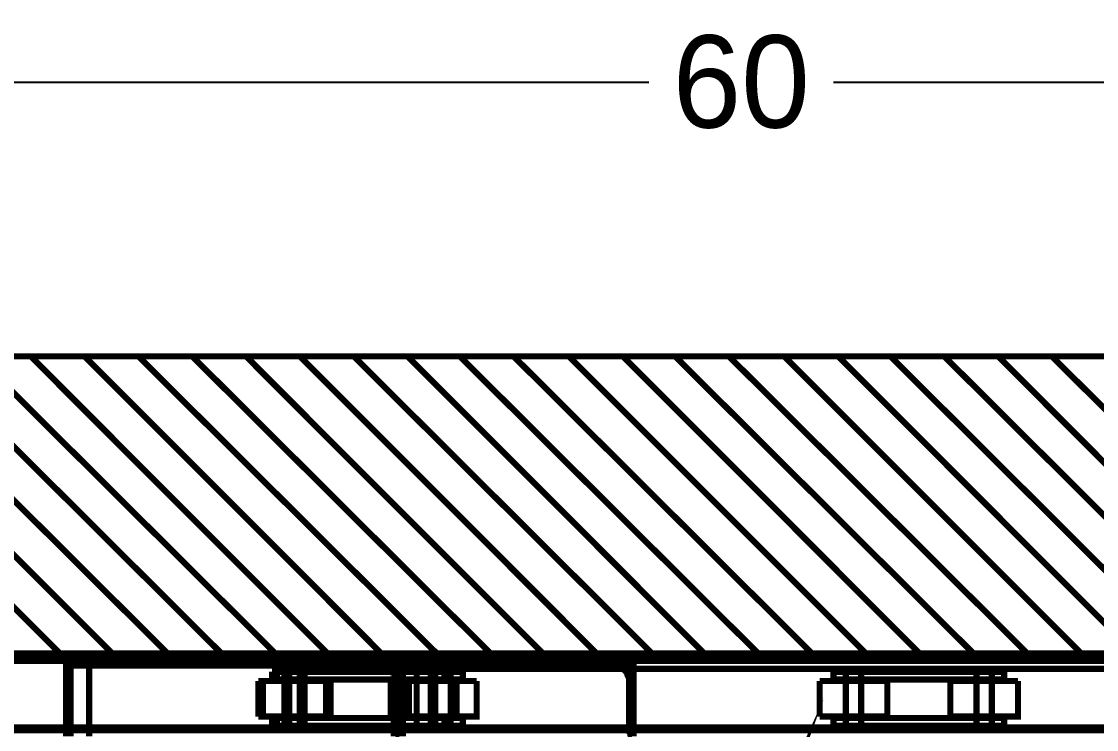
# Model space of a CAD drawing. Extents: x 0.1 to 11.6, y 0.3 to 16.2.
# Drawn here: x 5.44 to 6.605, y 13.698 to 14.464 of the extents above; entities that cross this region are included whole.
import ezdxf

# ---------------------------------------------------------------- set-up
doc = ezdxf.new("R2010")
doc.units = 0
doc.header["$MEASUREMENT"] = 0
doc.dimstyles.get("Standard").update_dxf_attribs({"dimtxt": 0.1, "dimasz": 0.1, "dimexe": 1.25, "dimexo": 0.625, "dimtad": 1, "dimtih": 1, "dimtxsty": 'Standard', "dimcen": 2.5, "dimazin": 3, "dimtfac": 1, "dimtmove": 0, "dimatfit": 3})

# ---------------------------------------------------------------- blocks, each defined once
blk = doc.blocks.new('_CLOSEDFILLED')
at = {"color": 0, "linetype": 'BYBLOCK'}
blk.add_solid([(-1, 0.164), (0, 0), (-1, -0.164)], dxfattribs=at)
blk = doc.blocks.new('*D10')
for p, q in [((4.96, 14.1017), (4.96, 14.3987)), ((5.06, 14.3987), (6.12, 14.3987)), ((6.32, 14.3987), (7.38, 14.3987)), ((7.48, 14.1017), (7.48, 14.3987))]:
    blk.add_line(p, q)
at = {"layer": 'Defpoints'}
for p in [(4.96, 14.3987), (4.96, 14.1017), (7.48, 14.1017)]:
    blk.add_point(p, dxfattribs=at)
at = {"xscale": 0.1, "yscale": 0.1, "rotation": 180}
blk.add_blockref('_CLOSEDFILLED', (4.96, 14.3987), dxfattribs=at)
at = {"xscale": 0.1, "yscale": 0.1}
blk.add_blockref('_CLOSEDFILLED', (7.48, 14.3987), dxfattribs=at)
at = {"insert": (6.22, 14.3987), "char_height": 0.1, "attachment_point": 5}
blk.add_mtext('60', dxfattribs=at)

msp = doc.modelspace()

# ---------------------------------------------------------------- linework, layer by layer
at = {"color": 254, "const_width": 0.00667}
for points in [[(5.26167, 13.7783), (7.47999, 13.7783), (7.47999, 14.1017), (4.96001, 14.1017), (4.96001, 12.725), (7.47999, 12.725), (7.47999, 13.0483), (5.26167, 13.0483)], [(5.48335, 13.7783), (5.15831, 14.1017)], [(5.53999, 13.7783), (5.21669, 14.1017)], [(5.59999, 13.7783), (5.27501, 14.1017)], [(5.65831, 13.7783), (5.33333, 14.1017)], [(5.71669, 13.7783), (5.39165, 14.1017)], [(5.77333, 13.7783), (5.44997, 14.1017)], [(5.83165, 13.7783), (5.50836, 14.1017)], [(5.89165, 13.7783), (5.56668, 14.1017)], [(5.94997, 13.7783), (5.625, 14.1017)], [(6.00667, 13.7783), (5.68332, 14.1017)], [(6.065, 13.7783), (5.74164, 14.1017)], [(6.125, 13.7783), (5.80003, 14.1017)], [(6.18164, 13.7783), (5.85835, 14.1017)], [(6.24001, 13.7783), (5.91499, 14.1017)], [(6.29833, 13.7783), (5.97331, 14.1017)], [(6.35667, 13.7783), (6.03331, 14.1017)], [(6.41499, 13.7783), (6.09169, 14.1017)], [(6.47331, 13.7783), (6.14833, 14.1017)], [(6.53168, 13.7783), (6.20665, 14.1017)], [(6.59, 13.7783), (6.26665, 14.1017)], [(6.64833, 13.7783), (6.32497, 14.1017)], [(6.70665, 13.7783), (6.38167, 14.1017)], [(6.76497, 13.7783), (6.44, 14.1017)], [(6.82167, 13.7783), (6.49832, 14.1017)], [(6.88167, 13.7783), (6.55664, 14.1017)], [(7.47999, 13.0483), (5.285, 13.0483), (5.285, 13.7783), (7.47999, 13.7783)]]:
    msp.add_lwpolyline(points, dxfattribs=at)
at = {"color": 0}
for points, const_width in [([(9.14501, 13.7783), (5.29167, 13.7783), (5.285, 13.7783), (5.285, 13.6983), (5.285, 13.13), (5.29167, 13.13), (5.29167, 13.0483), (9.14501, 13.0483)], 0.01), ([(9.14833, 13.7717), (5.51335, 13.7717), (5.50999, 13.7717), (5.29167, 13.7717), (5.29335, 13.7717), (5.29497, 13.77)], 0.00667), ([(5.48833, 13.7717), (5.48833, 13.69)], 0.00667), ([(5.49333, 13.69), (5.49333, 13.7717), (5.49333, 13.7667)], 0.00667), ([(5.51335, 13.69), (5.51335, 13.7717)], 0.00667), ([(5.56999, 13.7717), (5.56999, 13.7667)], 0.00667), ([(5.62169, 13.7667), (5.845, 13.7667), (5.845, 13.7717)], 0.00667), ([(5.845, 13.69), (5.845, 13.7717)], 0.00667), ([(5.85335, 13.69), (5.85335, 13.7717)], 0.00667), ([(5.85335, 13.69), (5.85335, 13.7717)], 0.00667), ([(5.88336, 13.77), (5.88336, 13.7683), (5.88336, 13.7667), (5.88336, 13.765), (5.88167, 13.765), (5.88167, 13.7633), (5.87999, 13.7633)], 0.00667), ([(5.88336, 13.7667), (5.88336, 13.7717), (5.88336, 13.77)], 0.00667), ([(6.06168, 13.77), (6.06168, 13.7717)], 0.00667), ([(6.06168, 13.7667), (6.09999, 13.7667), (6.09999, 13.7717)], 0.00667), ([(6.06168, 13.7717), (6.06168, 13.7667)], 0.00667), ([(6.065, 13.7633), (6.06332, 13.765), (6.06332, 13.7667), (6.06168, 13.7683), (6.06168, 13.77)], 0.00667), ([(6.09999, 13.69), (6.09999, 13.7717)], 0.00667), ([(6.10335, 13.7717), (6.10335, 13.69)], 0.00667), ([(6.10335, 13.69), (6.10335, 13.7717)], 0.00667), ([(5.62169, 13.7667), (5.61003, 13.7667), (5.59999, 13.7667), (5.59169, 13.7667), (5.58165, 13.7667), (5.57335, 13.7667), (5.56332, 13.7667), (5.55664, 13.7667), (5.54833, 13.7667), (5.54167, 13.7667), (5.535, 13.7667), (5.52832, 13.7667), (5.52165, 13.7667), (5.51665, 13.7667), (5.51167, 13.7667), (5.50836, 13.7667), (5.50331, 13.7667), (5.50168, 13.7667), (5.49832, 13.7667), (5.49669, 13.7667), (5.49501, 13.7667), (5.49333, 13.7667)], 0.00667), ([(5.72331, 13.76), (5.72, 13.76), (5.71669, 13.76), (5.715, 13.76), (5.71332, 13.76), (5.71164, 13.76)], 0.00667), ([(5.71164, 13.76), (5.71164, 13.7517)], 0.00667), ([(5.71669, 13.76), (5.71669, 13.7517)], 0.00667), ([(5.72331, 13.7517), (5.86501, 13.7517), (5.86833, 13.7517), (5.87169, 13.7517), (5.875, 13.7517), (5.87831, 13.7517), (5.88167, 13.7517), (5.88499, 13.7517), (5.88835, 13.7517), (5.89165, 13.7517), (5.89333, 13.7517), (5.89501, 13.7517), (5.89665, 13.7517), (5.89833, 13.7517), (5.89833, 13.76), (5.89665, 13.76), (5.89501, 13.76), (5.89333, 13.76), (5.89165, 13.76), (5.88835, 13.76), (5.88499, 13.76), (5.88167, 13.76), (5.87831, 13.76), (5.875, 13.76), (5.87169, 13.76), (5.86833, 13.76), (5.86501, 13.76), (5.72331, 13.76)], 0.00667), ([(5.72499, 13.76), (5.72499, 13.7517)], 0.00667), ([(5.72999, 13.76), (5.72999, 13.7517)], 0.00667), ([(5.74164, 13.7517), (5.74164, 13.76)], 0.00667), ([(5.74669, 13.7517), (5.74669, 13.76)], 0.00667), ([(5.88336, 13.7667), (5.845, 13.7667)], 0.00667), ([(5.85499, 13.7633), (5.85335, 13.7633), (5.85167, 13.7617), (5.85167, 13.76), (5.84999, 13.7584), (5.84831, 13.7567), (5.84831, 13.7533), (5.84831, 13.75), (5.84668, 13.7467)], 0.00667), ([(9.65332, 13.7633), (5.85499, 13.7633)], 0.00667), ([(5.86833, 13.76), (5.86833, 13.7517)], 0.00667), ([(6.06168, 13.7667), (5.88336, 13.7667)], 0.00667), ([(5.88336, 13.7517), (5.88336, 13.76)], 0.00667), ([(5.88835, 13.76), (5.88835, 13.7517)], 0.00667), ([(5.90332, 13.76), (5.89833, 13.76)], 0.00667), ([(5.90332, 13.7517), (5.90668, 13.7517), (5.91, 13.7517), (5.91168, 13.7517), (5.91499, 13.7517), (5.91667, 13.7517), (5.91835, 13.7517), (5.91835, 13.76), (5.91667, 13.76), (5.91499, 13.76), (5.91168, 13.76), (5.91, 13.76), (5.90668, 13.76), (5.90332, 13.76)], 0.00667), ([(5.905, 13.7517), (5.905, 13.76)], 0.00667), ([(6.09831, 13.6967), (6.09831, 13.7467), (6.09831, 13.75), (6.09831, 13.7533), (6.09668, 13.7567), (6.09668, 13.7584), (6.095, 13.76), (6.09332, 13.7617), (6.09169, 13.7633), (6.09, 13.7633)], 0.00667), ([(6.33003, 13.76), (6.32667, 13.76), (6.32497, 13.76), (6.32167, 13.76), (6.31999, 13.76)], 0.00667), ([(6.31999, 13.76), (6.31999, 13.7517)], 0.00667), ([(6.47168, 13.76), (6.33003, 13.76)], 0.00667), ([(6.33333, 13.76), (6.33333, 13.7517)], 0.00667), ([(6.34999, 13.7517), (6.34999, 13.76)], 0.00667), ([(6.47168, 13.7517), (6.47499, 13.7517), (6.47835, 13.7517), (6.48167, 13.7517), (6.48665, 13.7517), (6.49001, 13.7517), (6.49333, 13.7517), (6.49669, 13.7517), (6.49832, 13.7517), (6.50168, 13.7517), (6.50331, 13.7517), (6.50499, 13.7517), (6.50499, 13.76), (6.50331, 13.76), (6.50168, 13.76), (6.49832, 13.76), (6.49669, 13.76), (6.49333, 13.76), (6.49001, 13.76), (6.48665, 13.76), (6.48167, 13.76), (6.47835, 13.76), (6.47499, 13.76), (6.47168, 13.76)], 0.00667), ([(6.47499, 13.76), (6.47499, 13.7517)], 0.00667), ([(6.49164, 13.7517), (6.49164, 13.76)], 0.00667), ([(5.76497, 13.75), (5.76335, 13.75), (5.75999, 13.75), (5.75667, 13.75), (5.75331, 13.75), (5.74832, 13.75), (5.74501, 13.75), (5.74001, 13.75), (5.73503, 13.75), (5.73167, 13.75), (5.72667, 13.75), (5.72168, 13.75), (5.71832, 13.75), (5.71332, 13.75), (5.71001, 13.75), (5.70665, 13.75), (5.70335, 13.75), (5.70167, 13.75), (5.69997, 13.75), (5.69835, 13.75), (5.69667, 13.75)], 0.00667), ([(5.69667, 13.75), (5.69667, 13.7116)], 0.00667), ([(5.70167, 13.75), (5.70167, 13.7116)], 0.00667), ([(5.72331, 13.7517), (5.72, 13.7517), (5.71669, 13.7517), (5.715, 13.7517), (5.71332, 13.7517), (5.71164, 13.7517)], 0.00667), ([(5.72499, 13.75), (5.72499, 13.7116)], 0.00667), ([(5.72999, 13.75), (5.72999, 13.7116)], 0.00667), ([(5.74164, 13.7116), (5.74164, 13.75)], 0.00667), ([(5.74669, 13.7116), (5.74669, 13.75)], 0.00667), ([(5.77001, 13.75), (5.76833, 13.75), (5.76497, 13.75)], 0.00667), ([(5.77001, 13.75), (5.77001, 13.7116), (5.76833, 13.7116), (5.76497, 13.7116)], 0.00667), ([(5.77501, 13.75), (5.77501, 13.7116), (5.77333, 13.7116), (5.77165, 13.7116), (5.77001, 13.7116)], 0.00667), ([(5.77501, 13.75), (5.77333, 13.75), (5.77165, 13.75), (5.77001, 13.75)], 0.00667), ([(5.905, 13.75), (5.90332, 13.75), (5.90001, 13.75), (5.89665, 13.75), (5.89165, 13.75), (5.88835, 13.75), (5.88336, 13.75), (5.87831, 13.75), (5.875, 13.75), (5.87001, 13.75), (5.86501, 13.75), (5.86165, 13.75), (5.85667, 13.75), (5.85335, 13.75), (5.84999, 13.75), (5.84668, 13.75), (5.845, 13.75), (5.84169, 13.75), (5.84, 13.75)], 0.00667), ([(5.84, 13.75), (5.84, 13.7116)], 0.00667), ([(5.84668, 13.7467), (5.84668, 13.6967), (5.84668, 13.695), (5.84668, 13.6934), (5.84668, 13.6917), (5.845, 13.69)], 0.00667), ([(5.86003, 13.75), (5.86003, 13.7116)], 0.00667), ([(5.86833, 13.75), (5.86833, 13.7116)], 0.00667), ([(5.88336, 13.7116), (5.88336, 13.75)], 0.00667), ([(5.88835, 13.75), (5.88835, 13.7116)], 0.00667), ([(5.90332, 13.7517), (5.89833, 13.7517)], 0.00667), ([(5.91168, 13.75), (5.91, 13.75), (5.90831, 13.75), (5.905, 13.75)], 0.00667), ([(5.91168, 13.75), (5.91168, 13.7116), (5.91, 13.7116), (5.90831, 13.7116), (5.905, 13.7116)], 0.00667), ([(5.905, 13.7116), (5.905, 13.75)], 0.00667), ([(5.93332, 13.75), (5.93164, 13.75), (5.93001, 13.75), (5.92833, 13.75), (5.92503, 13.75), (5.92165, 13.75), (5.91835, 13.75), (5.91336, 13.75), (5.91168, 13.75)], 0.00667), ([(5.93332, 13.75), (5.93332, 13.7116), (5.93164, 13.7116), (5.93001, 13.7116), (5.92833, 13.7116), (5.92503, 13.7116), (5.92165, 13.7116), (5.91835, 13.7116), (5.91336, 13.7116), (5.91168, 13.7116)], 0.00667), ([(6.37831, 13.75), (6.37668, 13.75), (6.375, 13.75), (6.37332, 13.75), (6.37169, 13.75), (6.36833, 13.75), (6.36501, 13.75), (6.36165, 13.75), (6.35667, 13.75), (6.35335, 13.75), (6.34831, 13.75), (6.345, 13.75), (6.34, 13.75), (6.33501, 13.75), (6.33003, 13.75), (6.32667, 13.75), (6.32167, 13.75), (6.31836, 13.75), (6.315, 13.75), (6.31168, 13.75), (6.31, 13.75), (6.30664, 13.75), (6.30501, 13.75)], 0.00667), ([(6.37831, 13.75), (6.37831, 13.7116), (6.37668, 13.7116), (6.375, 13.7116), (6.37332, 13.7116), (6.37169, 13.7116), (6.36833, 13.7116), (6.36501, 13.7116), (6.36165, 13.7116), (6.35667, 13.7116), (6.35335, 13.7116), (6.34831, 13.7116), (6.345, 13.7116), (6.34, 13.7116), (6.33501, 13.7116), (6.33003, 13.7116), (6.32667, 13.7116), (6.32167, 13.7116), (6.31836, 13.7116), (6.315, 13.7116), (6.31168, 13.7116), (6.31, 13.7116), (6.30664, 13.7116), (6.30501, 13.7116)], 0.00667), ([(6.30501, 13.75), (6.30501, 13.7116)], 0.00667), ([(6.33003, 13.7517), (6.32667, 13.7517), (6.32497, 13.7517), (6.32167, 13.7517), (6.31999, 13.7517)], 0.00667), ([(6.47168, 13.7517), (6.33003, 13.7517)], 0.00667), ([(6.33333, 13.75), (6.33333, 13.7116)], 0.00667), ([(6.34999, 13.7116), (6.34999, 13.75)], 0.00667), ([(6.52001, 13.75), (6.51833, 13.75), (6.51665, 13.75), (6.51497, 13.75), (6.51167, 13.75), (6.50836, 13.75), (6.50499, 13.75), (6.50168, 13.75), (6.49832, 13.75), (6.49333, 13.75), (6.48833, 13.75), (6.48503, 13.75), (6.47999, 13.75), (6.47499, 13.75), (6.47168, 13.75), (6.46669, 13.75), (6.46332, 13.75), (6.45833, 13.75), (6.45503, 13.75), (6.45335, 13.75), (6.44997, 13.75), (6.44835, 13.75), (6.44667, 13.75)], 0.00667), ([(6.52001, 13.75), (6.52001, 13.7116), (6.51833, 13.7116), (6.51665, 13.7116), (6.51497, 13.7116), (6.51167, 13.7116), (6.50836, 13.7116), (6.50499, 13.7116), (6.50168, 13.7116), (6.49832, 13.7116), (6.49333, 13.7116), (6.48833, 13.7116), (6.48503, 13.7116), (6.47999, 13.7116), (6.47499, 13.7116), (6.47168, 13.7116), (6.46669, 13.7116), (6.46332, 13.7116), (6.45833, 13.7116), (6.45503, 13.7116), (6.45335, 13.7116), (6.44997, 13.7116), (6.44835, 13.7116), (6.44667, 13.7116)], 0.00667), ([(6.44667, 13.75), (6.44667, 13.7116)], 0.00667), ([(6.47499, 13.75), (6.47499, 13.7116)], 0.00667), ([(6.49164, 13.7116), (6.49164, 13.75)], 0.00667), ([(6.25168, 13.5917), (6.25999, 13.61), (6.25331, 13.5917)], 0.01), ([(5.76497, 13.7116), (5.76335, 13.7116), (5.75999, 13.7116), (5.75667, 13.7116), (5.75331, 13.7116), (5.74832, 13.7116), (5.74501, 13.7116), (5.74001, 13.7116), (5.73503, 13.7116), (5.73167, 13.7116), (5.72667, 13.7116), (5.72168, 13.7116), (5.71832, 13.7116), (5.71332, 13.7116), (5.71001, 13.7116), (5.70665, 13.7116), (5.70335, 13.7116), (5.70167, 13.7116), (5.69997, 13.7116), (5.69835, 13.7116), (5.69667, 13.7116)], 0.00667), ([(5.72331, 13.71), (5.72, 13.71), (5.71669, 13.71), (5.715, 13.71), (5.71332, 13.71), (5.71164, 13.71)], 0.00667), ([(5.71164, 13.71), (5.71164, 13.7017)], 0.00667), ([(5.71669, 13.71), (5.71669, 13.7017)], 0.00667), ([(5.89833, 13.71), (5.89665, 13.71), (5.89501, 13.71), (5.89333, 13.71), (5.89165, 13.71), (5.88835, 13.71), (5.88499, 13.71), (5.88167, 13.71), (5.87831, 13.71), (5.875, 13.71), (5.87169, 13.71), (5.86833, 13.71), (5.86501, 13.71), (5.72331, 13.71)], 0.00667), ([(5.89833, 13.71), (5.89833, 13.7017), (5.89665, 13.7017), (5.89501, 13.7017), (5.89333, 13.7017), (5.89165, 13.7017), (5.88835, 13.7017), (5.88499, 13.7017), (5.88167, 13.7017), (5.87831, 13.7017), (5.875, 13.7017), (5.87169, 13.7017), (5.86833, 13.7017), (5.86501, 13.7017), (5.72331, 13.7017)], 0.00667), ([(5.72499, 13.71), (5.72499, 13.7017)], 0.00667), ([(5.72999, 13.71), (5.72999, 13.7017)], 0.00667), ([(5.74164, 13.7017), (5.74164, 13.71)], 0.00667), ([(5.74669, 13.7017), (5.74669, 13.71)], 0.00667), ([(5.905, 13.7116), (5.90332, 13.7116), (5.90001, 13.7116), (5.89665, 13.7116), (5.89165, 13.7116), (5.88835, 13.7116), (5.88336, 13.7116), (5.87831, 13.7116), (5.875, 13.7116), (5.87001, 13.7116), (5.86501, 13.7116), (5.86165, 13.7116), (5.85667, 13.7116), (5.85335, 13.7116), (5.84999, 13.7116), (5.84668, 13.7116), (5.845, 13.7116), (5.84169, 13.7116), (5.84, 13.7116)], 0.00667), ([(5.86833, 13.71), (5.86833, 13.7017)], 0.00667), ([(5.88336, 13.7017), (5.88336, 13.71)], 0.00667), ([(5.88835, 13.71), (5.88835, 13.7017)], 0.00667), ([(5.90332, 13.71), (5.89833, 13.71)], 0.00667), ([(5.91835, 13.71), (5.91667, 13.71), (5.91499, 13.71), (5.91168, 13.71), (5.91, 13.71), (5.90668, 13.71), (5.90332, 13.71)], 0.00667), ([(5.91835, 13.71), (5.91835, 13.7017), (5.91667, 13.7017), (5.91499, 13.7017), (5.91168, 13.7017), (5.91, 13.7017), (5.90668, 13.7017), (5.90332, 13.7017)], 0.00667), ([(5.905, 13.7017), (5.905, 13.71)], 0.00667), ([(6.33003, 13.71), (6.32667, 13.71), (6.32497, 13.71), (6.32167, 13.71), (6.31999, 13.71)], 0.00667), ([(6.31999, 13.71), (6.31999, 13.7017)], 0.00667), ([(6.47168, 13.71), (6.33003, 13.71)], 0.00667), ([(6.33333, 13.71), (6.33333, 13.7017)], 0.00667), ([(6.34999, 13.7017), (6.34999, 13.71)], 0.00667), ([(6.50499, 13.71), (6.50499, 13.7017), (6.50331, 13.7017), (6.50168, 13.7017), (6.49832, 13.7017), (6.49669, 13.7017), (6.49333, 13.7017), (6.49001, 13.7017), (6.48665, 13.7017), (6.48167, 13.7017), (6.47835, 13.7017), (6.47499, 13.7017), (6.47168, 13.7017)], 0.00667), ([(6.50499, 13.71), (6.50331, 13.71), (6.50168, 13.71), (6.49832, 13.71), (6.49669, 13.71), (6.49333, 13.71), (6.49001, 13.71), (6.48665, 13.71), (6.48167, 13.71), (6.47835, 13.71), (6.47499, 13.71), (6.47168, 13.71)], 0.00667), ([(6.47499, 13.71), (6.47499, 13.7017)], 0.00667), ([(6.49164, 13.7017), (6.49164, 13.71)], 0.00667), ([(5.29167, 13.6983), (9.14501, 13.6983)], 0.01), ([(5.72331, 13.7017), (5.72, 13.7017), (5.71669, 13.7017), (5.715, 13.7017), (5.71332, 13.7017), (5.71164, 13.7017)], 0.00667), ([(5.90332, 13.7017), (5.89833, 13.7017)], 0.00667), ([(6.33003, 13.7017), (6.32667, 13.7017), (6.32497, 13.7017), (6.32167, 13.7017), (6.31999, 13.7017)], 0.00667), ([(6.47168, 13.7017), (6.33003, 13.7017)], 0.00667), ([(6.10167, 13.69), (6.09999, 13.6917), (6.09999, 13.6934), (6.09831, 13.695), (6.09831, 13.6967)], 0.00667)]:
    msp.add_lwpolyline(points, dxfattribs=dict(at, const_width=const_width))
at = {"color": 0, "const_width": 0.00667}
msp.add_lwpolyline([(5.84332, 13.7717), (5.84332, 13.69), (5.84332, 13.7717)], close=True, dxfattribs=at)

# ---------------------------------------------------------------- dimensions: what is measured, and where the dimension line sits
at = {"linetype": 'Continuous'}
dim = msp.add_linear_dim(base=(4.96001, 14.39872), p1=(4.96001, 14.1017), p2=(7.47999, 14.1017), text='60', dimstyle='Standard', dxfattribs=at)
dim.commit()
dim.dimension.update_dxf_attribs({"geometry": '*D10', "text_midpoint": (6.22, 14.39872)})

doc.saveas('drawing.dxf')
